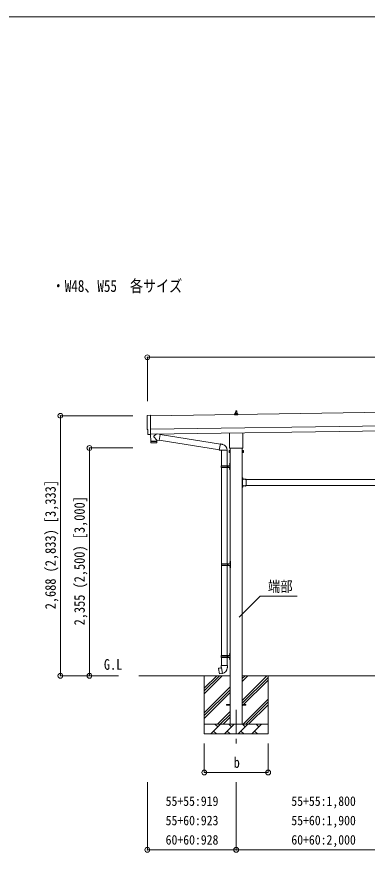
# Model space of a CAD drawing. Units: millimetres, scale not verified. Extents: x -13976 to 14131, y -9754 to 9646.
# Drawn here: x -2626 to 998, y 1009 to 9646 of the extents above; entities that cross this region are included whole.
import ezdxf
from ezdxf.enums import TextEntityAlignment as Align

# ---------------------------------------------------------------- set-up
doc = ezdxf.new("R2010")
doc.units = ezdxf.units.MM
doc.header["$LTSCALE"] = 50
doc.header["$PDMODE"] = 32
doc.header["$PDSIZE"] = 50
doc.linetypes.add('CHAIN1', pattern=[8, 5, -1, 1, -1])
doc.linetypes.add('USER8', pattern=[4, 3, -1])
for name, color, linetype, lineweight in [('0-1_壁線', 7, 'Continuous', 9), ('0-2_建具', 4, 'Continuous', 9), ('0-4_設備', 4, 'Continuous', 9), ('0-5_仕上げ', 5, 'Continuous', 5), ('0-6_手摺', 6, 'Continuous', 9), ('0-7_ハッチ', 6, 'Continuous', 9), ('0-D_記号', 7, 'Continuous', 9), ('F-0_ﾚｲﾔ240', 7, 'Continuous', 9)]:
    doc.layers.add(name, color=color, linetype=linetype, lineweight=lineweight)
doc.styles.add('ＭＳ ゴシック', font='')
doc.styles.get('ＭＳ ゴシック').set_extended_font_data('MS Gothic')

msp = doc.modelspace()

# ---------------------------------------------------------------- linework, layer by layer
at = {"layer": '0-1_壁線'}
for p, q in [((-419.3, 2832.9), (-1363.46, 2832.9)), ((-686.8, 2832.9), (-686.8, 2232.9)), ((-686.8, 2647.85), (-501.75, 2832.9)), ((-686.8, 2676.14), (-530.04, 2832.9)), ((-686.8, 2704.42), (-558.32, 2832.9)), ((1380.7, 2832.9), (-294.3, 2832.9)), ((-294.3, 2577.8), (-39.2, 2832.9)), ((-294.3, 2775.79), (-237.19, 2832.9)), ((-294.3, 2804.08), (-265.48, 2832.9)), ((-294.3, 2549.52), (-26.8, 2817.02)), ((-294.3, 2521.24), (-26.8, 2788.74)), ((-26.8, 2832.9), (-26.8, 2232.9)), ((-686.8, 2449.86), (-419.3, 2717.36)), ((-686.8, 2421.58), (-419.3, 2689.08)), ((-686.8, 2393.29), (-419.3, 2660.79)), ((-284.65, 2332.9), (-26.8, 2590.75)), ((-256.36, 2332.9), (-26.8, 2562.46)), ((-228.08, 2332.9), (-26.8, 2534.18)), ((-549.2, 2332.9), (-419.3, 2462.8)), ((-520.92, 2332.9), (-419.3, 2434.52)), ((-686.8, 2332.9), (-26.8, 2332.9)), ((-618.94, 2232.9), (-518.94, 2332.9)), ((-547.49, 2304.35), (-576.04, 2332.9)), ((-492.64, 2332.9), (-419.3, 2406.24)), ((-477.51, 2232.9), (-377.51, 2332.9)), ((-406.07, 2304.35), (-434.62, 2332.9)), ((-336.09, 2232.9), (-236.09, 2332.9)), ((-264.65, 2304.35), (-293.2, 2332.9)), ((-194.67, 2232.9), (-94.67, 2332.9)), ((-123.22, 2304.35), (-151.78, 2332.9)), ((-30.09, 2332.9), (-26.8, 2336.19)), ((-590.38, 2261.46), (-561.83, 2232.9)), ((-448.96, 2261.46), (-420.41, 2232.9)), ((-307.54, 2261.46), (-278.99, 2232.9)), ((-166.12, 2261.46), (-137.56, 2232.9)), ((-26.8, 2232.9), (-686.8, 2232.9))]:
    msp.add_line(p, q, dxfattribs=at)
at = {"layer": '0-2_建具', "color": 7, "linetype": 'CHAIN1'}
msp.add_line((-356.8, 2482.9), (-356.8, 2133.9), dxfattribs=at)
at = {"layer": '0-4_設備'}
for p, q in [((4120.64, 5598.28), (-1244.31, 5521.64)), ((-375.05, 5531.67), (-375.05, 5539.38)), ((-338.55, 5531.67), (-375.05, 5531.67)), ((-374.67, 5540.17), (-338.94, 5540.17)), ((-374.29, 5540.35), (-367.57, 5541.98)), ((-367.19, 5542.17), (-346.42, 5542.17)), ((-366.8, 5542.95), (-366.8, 5547.17)), ((-365.8, 5547.17), (-347.8, 5547.17)), ((-362.8, 5547.17), (-362.08, 5570.69)), ((-361.08, 5571.67), (-352.53, 5571.67)), ((-351.53, 5570.69), (-350.8, 5547.17)), ((-346.8, 5542.95), (-346.8, 5547.17)), ((-339.32, 5540.35), (-346.04, 5541.98)), ((-338.55, 5531.67), (-338.55, 5539.38)), ((-1242.31, 5381.65), (4122.64, 5458.3)), ((-1241.6, 5331.66), (4123.35, 5408.3)), ((-1261.18, 5327.61), (-1268.1, 5327.87)), ((-1241.56, 5328.89), (-1241.55, 5327.89)), ((-425.1, 5197.68), (-425.1, 5343.32)), ((-288.5, 5345.27), (-288.5, 5197.68)), ((-426.8, 5188.9), (-426.8, 5194.4)), ((-288.87, 5185.4), (-424.74, 5185.4)), ((-419.3, 5185.4), (-419.3, 2332.9)), ((-294.3, 2332.9), (-294.3, 5185.4)), ((-286.8, 5194.4), (-286.8, 5188.9)), ((-430.8, 5159.4), (-430.04, 5160.72)), ((-430.8, 5159.4), (-430.8, 5142.4)), ((-430.8, 5142.4), (-430.04, 5141.09)), ((-423.8, 5155.81), (-430.04, 5155.81)), ((-423.8, 5146), (-430.04, 5146)), ((-423.8, 5141.09), (-430.04, 5141.09)), ((-421.3, 5141.7), (-423.8, 5141.7)), ((-292.3, 5141.7), (-289.8, 5141.7)), ((-289.8, 5155.81), (-283.56, 5155.81)), ((-289.8, 5146), (-283.56, 5146)), ((-289.8, 5141.09), (-283.56, 5141.09)), ((-282.8, 5159.4), (-283.56, 5160.72)), ((-282.8, 5142.4), (-283.56, 5141.09)), ((-282.8, 5159.4), (-282.8, 5142.4)), ((-292.3, 4883.9), (-294.3, 4883.9)), ((-294.3, 4883.9), (-294.3, 4863.9)), ((-294.3, 4876.9), (-292.3, 4876.9)), ((-294.3, 4870.9), (-292.3, 4870.9)), ((-292.3, 4883.9), (-292.3, 4863.9)), ((-291.79, 4879.8), (-292.3, 4879.8)), ((-292.3, 4879.8), (-292.3, 4868)), ((-252.3, 4863.9), (-292.3, 4863.9)), ((-292.3, 4859.9), (-292.3, 4801.9)), ((-255.4, 4863.9), (-267.2, 4863.9)), ((-255.4, 4864.41), (-255.4, 4863.9)), ((-252.3, 4863.9), (-252.3, 4797.9)), ((-252.3, 4860.9), (1338.7, 4860.9)), ((-294.3, 4797.9), (-294.3, 4777.9)), ((-294.3, 4790.9), (-292.3, 4790.9)), ((-294.3, 4784.9), (-292.3, 4784.9)), ((-292.3, 4777.9), (-294.3, 4777.9)), ((-288.3, 4800.9), (-293.8, 4800.9)), ((-292.3, 4799.9), (-288.3, 4799.9)), ((-292.3, 4797.9), (-292.3, 4777.9)), ((-252.3, 4797.9), (-292.3, 4797.9)), ((-291.79, 4793.8), (-292.3, 4793.8)), ((-292.3, 4793.8), (-292.3, 4782)), ((-255.4, 4797.9), (-267.2, 4797.9)), ((-255.4, 4797.39), (-255.4, 4797.9)), ((-252.3, 4800.9), (1338.7, 4800.9)), ((-456.8, 2537.4), (-419.3, 2537.4)), ((-456.8, 2528.4), (-456.8, 2537.4)), ((-456.8, 2528.4), (-419.3, 2528.4)), ((-294.3, 2537.4), (-256.8, 2537.4)), ((-294.3, 2528.4), (-256.8, 2528.4)), ((-256.8, 2528.4), (-256.8, 2537.4))]:
    msp.add_line(p, q, dxfattribs=at)
for points in [[(-1275.93, 5524.62), (-1244.39, 5526.73), (-1241.56, 5328.89)], [(-1270.98, 5330.82), (-1271.65, 5377.85), (-1272.25, 5377.84)], [(-1260.44, 5327.89), (-1259.78, 5328.53), (-1241.55, 5327.89)], [(-423.8, 5141.09), (-423.8, 5160.72), (-430.04, 5160.72)], [(-423.8, 5141.7), (-423.8, 5160.1), (-421.3, 5160.1)], [(-289.8, 5141.7), (-289.8, 5160.1), (-292.3, 5160.1)], [(-289.8, 5141.09), (-289.8, 5160.72), (-283.56, 5160.72)], [(-288.3, 4860.9), (-293.8, 4860.9), (-293.8, 4800.9)], [(-291.79, 4879.8), (-291.79, 4868), (-292.3, 4868)], [(-292.3, 4859.9), (-288.3, 4859.9), (-288.3, 4861.9), (-292.3, 4861.9)], [(-255.4, 4864.41), (-267.2, 4864.41), (-267.2, 4863.9)], [(-292.3, 4801.9), (-288.3, 4801.9), (-288.3, 4799.9)], [(-291.79, 4793.8), (-291.79, 4782), (-292.3, 4782)], [(-255.4, 4797.39), (-267.2, 4797.39), (-267.2, 4797.9)]]:
    msp.add_lwpolyline(points, dxfattribs=at)
for points in [[(-421.3, 5140.4), (-421.3, 5161.4), (-419.3, 5161.4), (-419.3, 5140.4)], [(-292.3, 5140.4), (-292.3, 5161.4), (-294.3, 5161.4), (-294.3, 5140.4)]]:
    msp.add_lwpolyline(points, close=True, dxfattribs=at)
at = {"layer": '0-4_設備', "linetype": 'USER8'}
for points in [[(-289.69, 4876.4), (-292.47, 4875.05), (-293.08, 4873.9)], [(-289.69, 4871.4), (-292.47, 4872.76), (-293.08, 4873.9)], [(-263.8, 4866.51), (-262.45, 4863.74), (-261.3, 4863.13)], [(-258.8, 4866.51), (-260.16, 4863.74), (-261.3, 4863.13)], [(-289.69, 4790.4), (-292.47, 4789.05), (-293.08, 4787.9)], [(-289.69, 4785.4), (-292.47, 4786.76), (-293.08, 4787.9)], [(-263.8, 4795.29), (-262.45, 4798.07), (-261.3, 4798.68)], [(-258.8, 4795.29), (-260.16, 4798.07), (-261.3, 4798.68)]]:
    msp.add_lwpolyline(points, dxfattribs=at)
at = {"layer": '0-4_設備'}
for centre, radius, start, end in [((-374.05, 5539.38), 1, 103.62699, 180), ((-367.8, 5542.95), 1, 283.62699, 0), ((-362.72, 5546.53), 4.13, 90, 171.17633), ((-365.8, 5546.17), 1, 90, 180), ((-361.08, 5570.67), 1, 90, 178.60509), ((-353.47, 5547.17), 4.83, 133.60282, 180), ((-360.14, 5547.17), 4.83, 0, 46.39718), ((-352.53, 5570.67), 1, 1.39491, 90), ((-350.89, 5546.53), 4.13, 8.82367, 90), ((-347.8, 5546.17), 1, 0, 90), ((-345.8, 5542.95), 1, 180, 256.37301), ((-339.55, 5539.38), 1, 0, 76.37301), ((-422.8, 5194.4), 4, 125.09963, 180), ((-422.8, 5188.9), 4, 180, 194.47751), ((-422.8, 5188.9), 4, 194.47751, 241.04498), ((-290.8, 5188.9), 4, 298.95502, 345.52249), ((-290.8, 5194.4), 4, 0, 54.90037), ((-290.8, 5188.9), 4, 345.52249, 0), ((-426.46, 5158.26), 4.34, 145.61575, 214.38425), ((-426.46, 5143.54), 4.34, 145.61575, 214.38425), ((-414.56, 5150.9), 16.24, 162.41205, 197.58795), ((-287.15, 5158.26), 4.34, 325.61575, 34.38425), ((-299.04, 5150.9), 16.24, 342.41205, 17.58795), ((-287.15, 5143.54), 4.34, 325.61575, 34.38425), ((-292.3, 4863.9), 2, 180, 270), ((-297.54, 4873.9), 8.23, 314.2189, 45.7811), ((-261.3, 4858.67), 8.23, 44.2189, 135.7811), ((-292.3, 4797.9), 2, 90, 180), ((-297.54, 4787.9), 8.23, 314.2189, 45.7811), ((-261.3, 4803.14), 8.23, 224.2189, 315.7811)]:
    msp.add_arc(centre, radius, start, end, dxfattribs=at)
for centre, major_axis, ratio, start_param, end_param in [((-1275.73, 5521.63), (-3, -0.04), 0.99863, 4.7647489, 6.2979817), ((-6040.1, 5383.14), (4762.89, 68.04), 0.99863, 6.2686928, 6.2979817), ((-1272.32, 5382.24), (-4.41, -0.06), 0.99863, 6.2686928, 7.8539816), ((-1267.98, 5330.87), (-2.15, -2.1), 0.9974, 5.5252311, 7.0411395), ((-1261.14, 5328.61), (-0.717, -0.7), 0.9974, 0.7579542, 1.5707963)]:
    msp.add_ellipse(centre, major_axis=major_axis, ratio=ratio, start_param=start_param, end_param=end_param, dxfattribs=at)
at = {"layer": '0-5_仕上げ', "color": 7, "lineweight": 9}
for p, q in [((-1177.11, 5269.59), (-1207.98, 5302.7)), ((-1180.15, 5332.54), (-1207.8, 5310.03)), ((-1177.11, 5269.59), (-1152.7, 5265.64)), ((-1177.11, 5269.59), (-1176.94, 5257.58)), ((-1142.53, 5328.53), (-1168.37, 5332.71)), ((-1142.53, 5328.53), (-1152.7, 5265.64)), ((-1142.83, 5326.7), (-520.67, 5227.65)), ((-1240.91, 5255.66), (-1240.5, 5242.61)), ((-1179.92, 5240.53), (-1237.46, 5239.71)), ((-1236.43, 5256.73), (-1236.4, 5255.73)), ((-1181.43, 5257.51), (-1181.44, 5256.51)), ((-1152.4, 5267.47), (-531.09, 5168.55)), ((-531.41, 5166.73), (-525.88, 5198.1)), ((-520.35, 5229.46), (-525.88, 5198.1)), ((-520.35, 5229.46), (-519.21, 5231.45)), ((-519.21, 5231.45), (-515.65, 5230.82)), ((-515.65, 5230.82), (-515.23, 5228.47)), ((-500.72, 5225.65), (-499.03, 5224.02)), ((-499.03, 5224.02), (-496.92, 5223.57)), ((-531.41, 5166.73), (-531.02, 5164.48)), ((-531.41, 5166.73), (-526.26, 5165.92)), ((-531.02, 5164.48), (-527.45, 5163.85)), ((-527.45, 5163.85), (-526.26, 5165.92)), ((-526.26, 5165.92), (-511.66, 5163.6)), ((-511.66, 5163.6), (-509.45, 5164.59)), ((-449.15, 5164.19), (-510.34, 5164.19)), ((-509.3, 5164.19), (-509.3, 5004.9)), ((-449.3, 5164.19), (-449.3, 5004.9)), ((-425.61, 5022.04), (-423.56, 5021.05)), ((-424.34, 5024.05), (-423.7, 5024.05)), ((-424.34, 5024.05), (-424.34, 5015.75)), ((-424.34, 5015.75), (-423.7, 5015.75)), ((-423.7, 5024.05), (-423.7, 5015.75)), ((-423.7, 5024.05), (-423.3, 5023.65)), ((-423.7, 5015.75), (-423.3, 5016.15)), ((-423.56, 5021.05), (-422.95, 5019.9)), ((-423.3, 5027.9), (-420.3, 5029.4)), ((-423.3, 5027.9), (-423.3, 4995.9)), ((-423.3, 5023.65), (-423.3, 5016.15)), ((-420.3, 5029.4), (-420.3, 4995.9)), ((-420.3, 5029.4), (-419.3, 5029.4)), ((-419.3, 5029.4), (-419.3, 4995.9)), ((-512.3, 5002.9), (-461.97, 5002.9)), ((-512.3, 4988.9), (-461.97, 4988.9)), ((-511.3, 5004.9), (-425.3, 5004.9)), ((-511.3, 5004.9), (-511.3, 5002.9)), ((-511.3, 4986.9), (-511.3, 4988.9)), ((-511.3, 4986.9), (-425.3, 4986.9)), ((-509.3, 4986.9), (-509.3, 3991.9)), ((-452.3, 5004.9), (-452.3, 5000.4)), ((-452.3, 5000.4), (-450.3, 5000.4)), ((-452.3, 4986.9), (-452.3, 4991.4)), ((-452.3, 4991.4), (-450.3, 4991.4)), ((-450.3, 5000.4), (-450.3, 4995.9)), ((-450.3, 4991.4), (-450.3, 4995.9)), ((-449.3, 4986.9), (-449.3, 3991.9)), ((-444.3, 5004.9), (-444.3, 4995.9)), ((-444.3, 5000.4), (-441.3, 5000.4)), ((-444.3, 4986.9), (-444.3, 4995.9)), ((-444.3, 4991.4), (-441.3, 4991.4)), ((-441.3, 5000.4), (-441.3, 4995.9)), ((-441.3, 4991.4), (-441.3, 4995.9)), ((-425.61, 4974.04), (-423.56, 4973.05)), ((-424.34, 4976.05), (-423.7, 4976.05)), ((-424.34, 4976.05), (-424.34, 4967.75)), ((-424.34, 4967.75), (-423.7, 4967.75)), ((-423.7, 4976.05), (-423.7, 4967.75)), ((-423.7, 4976.05), (-423.3, 4975.65)), ((-423.7, 4967.75), (-423.3, 4968.15)), ((-423.56, 4973.05), (-422.95, 4971.9)), ((-423.3, 4963.9), (-423.3, 4995.9)), ((-423.3, 4975.65), (-423.3, 4968.15)), ((-423.3, 4963.9), (-420.3, 4962.4)), ((-420.3, 4962.4), (-420.3, 4995.9)), ((-420.3, 4962.4), (-419.3, 4962.4)), ((-419.3, 4962.4), (-419.3, 4995.9)), ((-509.8, 3989.9), (-459.47, 3989.9)), ((-509.8, 3975.9), (-459.47, 3975.9)), ((-509.3, 3973.91), (-509.3, 3041.9)), ((-508.8, 3991.9), (-422.8, 3991.9)), ((-508.8, 3991.9), (-508.8, 3989.9)), ((-508.8, 3973.9), (-508.8, 3975.9)), ((-508.8, 3973.9), (-422.8, 3973.9)), ((-449.8, 3991.9), (-449.8, 3987.4)), ((-449.8, 3987.4), (-447.8, 3987.4)), ((-449.8, 3973.9), (-449.8, 3978.4)), ((-449.8, 3978.4), (-447.8, 3978.4)), ((-449.3, 3973.91), (-449.3, 3041.9)), ((-447.8, 3987.4), (-447.8, 3982.9)), ((-447.8, 3978.4), (-447.8, 3982.9)), ((-441.8, 3991.9), (-441.8, 3982.9)), ((-441.8, 3987.4), (-438.8, 3987.4)), ((-441.8, 3973.9), (-441.8, 3982.9)), ((-441.8, 3978.4), (-438.8, 3978.4)), ((-438.8, 3987.4), (-438.8, 3982.9)), ((-438.8, 3978.4), (-438.8, 3982.9)), ((-423.11, 4009.05), (-421.06, 4008.05)), ((-421.84, 4011.05), (-421.2, 4011.05)), ((-421.84, 4011.05), (-421.84, 4002.75)), ((-421.84, 4002.75), (-421.2, 4002.75)), ((-421.2, 4011.05), (-421.2, 4002.75)), ((-421.2, 4011.05), (-420.8, 4010.65)), ((-421.2, 4002.75), (-420.8, 4003.15)), ((-421.06, 4008.05), (-420.45, 4006.9)), ((-420.8, 4014.9), (-417.8, 4016.4)), ((-420.8, 4014.9), (-420.8, 3982.9)), ((-420.8, 4010.65), (-420.8, 4003.15)), ((-420.8, 3950.9), (-420.8, 3982.9)), ((-417.8, 4016.4), (-417.8, 3982.9)), ((-417.8, 4016.4), (-416.8, 4016.4)), ((-417.8, 3949.4), (-417.8, 3982.9)), ((-416.8, 4016.4), (-416.8, 3982.9)), ((-416.8, 3949.4), (-416.8, 3982.9)), ((-423.11, 3961.05), (-421.06, 3960.05)), ((-421.84, 3963.05), (-421.2, 3963.05)), ((-421.84, 3963.05), (-421.84, 3954.75)), ((-421.84, 3954.75), (-421.2, 3954.75)), ((-421.2, 3963.05), (-421.2, 3954.75)), ((-421.2, 3963.05), (-420.8, 3962.65)), ((-421.2, 3954.75), (-420.8, 3955.15)), ((-421.06, 3960.05), (-420.45, 3958.9)), ((-420.8, 3962.65), (-420.8, 3955.15)), ((-420.8, 3950.9), (-417.8, 3949.4)), ((-417.8, 3949.4), (-416.8, 3949.4)), ((-512.3, 3039.9), (-461.97, 3039.9)), ((-512.3, 3025.9), (-461.97, 3025.9)), ((-511.3, 3041.9), (-425.3, 3041.9)), ((-511.3, 3041.9), (-511.3, 3039.9)), ((-511.3, 3023.9), (-511.3, 3025.9)), ((-511.3, 3023.9), (-425.3, 3023.9)), ((-509.3, 3023.9), (-509.3, 2938.98)), ((-452.3, 3041.9), (-452.3, 3037.4)), ((-452.3, 3037.4), (-450.3, 3037.4)), ((-452.3, 3023.9), (-452.3, 3028.4)), ((-452.3, 3028.4), (-450.3, 3028.4)), ((-450.3, 3037.4), (-450.3, 3032.9)), ((-450.3, 3028.4), (-450.3, 3032.9)), ((-449.3, 3023.9), (-449.3, 2938.98)), ((-444.3, 3041.9), (-444.3, 3032.9)), ((-444.3, 3037.4), (-441.3, 3037.4)), ((-444.3, 3023.9), (-444.3, 3032.9)), ((-444.3, 3028.4), (-441.3, 3028.4)), ((-441.3, 3037.4), (-441.3, 3032.9)), ((-441.3, 3028.4), (-441.3, 3032.9)), ((-425.61, 3059.05), (-423.56, 3058.05)), ((-424.34, 3061.05), (-423.7, 3061.05)), ((-424.34, 3061.05), (-424.34, 3052.75)), ((-424.34, 3052.75), (-423.7, 3052.75)), ((-423.7, 3061.05), (-423.7, 3052.75)), ((-423.7, 3061.05), (-423.3, 3060.65)), ((-423.7, 3052.75), (-423.3, 3053.15)), ((-423.56, 3058.05), (-422.95, 3056.9)), ((-423.3, 3064.9), (-420.3, 3066.4)), ((-423.3, 3064.9), (-423.3, 3032.9)), ((-423.3, 3060.65), (-423.3, 3053.15)), ((-423.3, 3000.9), (-423.3, 3032.9)), ((-420.3, 3066.4), (-420.3, 3032.9)), ((-420.3, 3066.4), (-419.3, 3066.4)), ((-420.3, 2999.4), (-420.3, 3032.9)), ((-419.3, 3066.4), (-419.3, 3032.9)), ((-419.3, 2999.4), (-419.3, 3032.9)), ((-511.15, 2938.98), (-513.3, 2938.19)), ((-513.3, 2938.19), (-513.3, 2934.58)), ((-511.15, 2938.98), (-479.3, 2938.98)), ((-511.15, 2938.98), (-511.06, 2933.76)), ((-447.45, 2938.98), (-479.3, 2938.98)), ((-447.45, 2938.98), (-445.3, 2938.19)), ((-445.3, 2938.19), (-445.3, 2934.58)), ((-425.61, 3011.05), (-423.56, 3010.05)), ((-424.34, 3013.05), (-423.7, 3013.05)), ((-424.34, 3013.05), (-424.34, 3004.75)), ((-424.34, 3004.75), (-423.7, 3004.75)), ((-423.7, 3013.05), (-423.7, 3004.75)), ((-423.7, 3013.05), (-423.3, 3012.65)), ((-423.7, 3004.75), (-423.3, 3005.15)), ((-423.56, 3010.05), (-422.95, 3008.9)), ((-423.3, 3012.65), (-423.3, 3005.15)), ((-423.3, 3000.9), (-420.3, 2999.4)), ((-420.3, 2999.4), (-419.3, 2999.4)), ((-537.76, 2910.52), (-538.57, 2909.35)), ((-538.57, 2909.35), (-528.95, 2854.8)), ((-509.89, 2915.77), (-537.76, 2910.52)), ((-525.02, 2913.13), (-525.23, 2912.89)), ((-514.93, 2855.88), (-515.21, 2856.04)), ((-513.3, 2934.58), (-511.06, 2933.76)), ((-511.06, 2933.76), (-510.8, 2918.98)), ((-510.8, 2918.98), (-509.45, 2916.98)), ((-499.54, 2858.48), (-509.67, 2915.95)), ((-509.65, 2916.77), (-509.65, 2916.07)), ((-509.45, 2916.98), (-509.49, 2916.97)), ((-499.24, 2857.72), (-499.48, 2858.38)), ((-449.11, 2917.03), (-449.19, 2914.87)), ((-447.8, 2918.98), (-449.11, 2917.03)), ((-445.3, 2934.58), (-447.54, 2933.76))]:
    msp.add_line(p, q, dxfattribs=at)
for points in [[(-1241.95, 5327.9), (-1240.93, 5256.66), (-1176.94, 5257.58)], [(-1176.96, 5243.52), (-1176.92, 5256.58), (-1240.91, 5255.66)], [(-520.35, 5229.46), (-515.23, 5228.47), (-500.72, 5225.65)], [(-425.61, 5017.75), (-423.56, 5018.75), (-422.95, 5019.9)], [(-425.61, 4969.75), (-423.56, 4970.75), (-422.95, 4971.9)], [(-423.11, 4004.76), (-421.06, 4005.75), (-420.45, 4006.9)], [(-423.11, 3956.76), (-421.06, 3957.75), (-420.45, 3958.9)], [(-425.61, 3054.76), (-423.56, 3055.75), (-422.95, 3056.9)], [(-447.45, 2938.98), (-447.54, 2933.76), (-447.8, 2918.98)], [(-425.61, 3006.76), (-423.56, 3007.75), (-422.95, 3008.9)], [(-499.81, 2858.57), (-527.79, 2853.97), (-528.95, 2854.8)], [(-522.78, 2913.35), (-523.06, 2913.5), (-525.02, 2913.13)], [(-512.74, 2856.45), (-512.95, 2856.21), (-514.93, 2855.88)]]:
    msp.add_lwpolyline(points, dxfattribs=at)
for centre, radius, start, end in [((-1204.49, 5306.28), 5, 131.47396, 225.79244), ((-1237.5, 5242.71), 3, 181.81845, 270.86677), ((-1179.96, 5243.53), 3, 270.81845, 359.81845), ((-509.45, 5164.59), 60.3, 359.62495, 78), ((-420.01, 5019.9), 6, 136.21765, 223.78235), ((-463.55, 4995.9), 49.25, 171.82876, 180.00002), ((-463.55, 4995.9), 49.25, 180.00002, 188.17127), ((-461.97, 5004.9), 2, 270, 359.99998), ((-461.97, 4986.9), 2, 0.00005, 90.00004), ((-420.01, 4971.9), 6, 136.21765, 223.78235), ((-425.3, 5006.9), 2, 270, 359.99998), ((-425.3, 4984.9), 2, 0.00005, 90.00004), ((-461.05, 3982.9), 49.25, 171.82876, 180.00002), ((-461.05, 3982.9), 49.25, 180.00002, 188.17127), ((-459.47, 3991.9), 2, 270, 359.99998), ((-459.47, 3973.9), 2, 0.00005, 90.00004), ((-417.51, 4006.9), 6, 136.21765, 223.78235), ((-422.8, 3993.9), 2, 270, 359.99998), ((-422.8, 3971.9), 2, 0.00005, 90.00004), ((-417.51, 3958.9), 6, 136.21765, 223.78235), ((-463.55, 3032.9), 49.25, 171.82876, 180.00002), ((-463.55, 3032.9), 49.25, 180.00002, 188.17127), ((-461.97, 3041.9), 2, 270, 359.99998), ((-461.97, 3023.9), 2, 0.00005, 90.00004), ((-420.01, 3056.9), 6, 136.21765, 223.78235), ((-425.3, 3043.9), 2, 270, 359.99998), ((-425.3, 3021.9), 2, 0.00005, 90.00004), ((-420.01, 3008.9), 6, 136.21765, 223.78235), ((-509.95, 2916.07), 0.3, 280.66842, 0), ((-509.45, 2916.77), 0.2, 100, 180), ((-499.76, 2858.28), 0.3, 20, 99.33158), ((-499.05, 2857.78), 0.2, 200, 279.96938), ((-509.45, 2916.98), 60.3, 279.96938, 358)]:
    msp.add_arc(centre, radius, start, end, dxfattribs=at)
at = {"layer": '0-6_手摺'}
for p, q in [((-1275.33, 6125.84), (9563.67, 6125.84)), ((-1275.33, 6125.84), (-1275.33, 5671.21)), ((-2174.13, 5520.9), (-1424.13, 5520.9)), ((-2174.13, 5520.9), (-2174.13, 2832.9)), ((-1874.13, 5187.9), (-1874.13, 2832.9)), ((-1874.13, 5187.9), (-1424.13, 5187.9)), ((-2174.13, 2832.9), (-1574.13, 2832.9)), ((-1874.13, 2832.9), (-1574.13, 2832.9)), ((-686.73, 1833.9), (-686.73, 2133.9)), ((-1275.33, 1033.9), (-1275.33, 1733.9)), ((-356.8, 1033.9), (-356.8, 1733.9))]:
    msp.add_line(p, q, dxfattribs=at)
for points in [[(-686.73, 1833.9), (-26.73, 1833.9), (-26.73, 2133.9)], [(-1275.33, 1033.9), (-356.8, 1033.9), (1443.2, 1033.9), (3243.2, 1033.9), (5043.2, 1033.9), (6843.2, 1033.9), (8643.2, 1033.9), (9563.6, 1033.9)]]:
    msp.add_lwpolyline(points, dxfattribs=at)
for p in [(-1275.33, 6125.84), (-2174.13, 5520.9), (-1874.13, 5187.9), (-2174.13, 2832.9), (-1874.13, 2832.9), (-686.73, 1833.9), (-26.73, 1833.9), (-1275.33, 1033.9), (-356.8, 1033.9)]:
    msp.add_point(p, dxfattribs=at)
at = {"layer": '0-7_ハッチ'}
for p, q in [((-109.17, 3654.98), (-325.17, 3438.97)), ((272.15, 3654.98), (-109.17, 3654.98))]:
    msp.add_line(p, q, dxfattribs=at)
at = {"layer": 'F-0_ﾚｲﾔ240', "color": 5, "lineweight": 5}
msp.add_line((-13975.76, 9645.57), (13424.24, 9645.57), dxfattribs=at)

# ---------------------------------------------------------------- texts
at = {"layer": '0-4_設備', "color": 7, "style": 'ＭＳ ゴシック', "width": 0.85}
msp.add_text('G.L', height=110, dxfattribs=at).set_placement((-1724.32, 2862.35), align=Align.BOTTOM_LEFT)
at = {"layer": '0-6_手摺', "color": 7, "style": 'ＭＳ ゴシック', "width": 0.85}
for s, p in [('2,688 (2,833) [3,333]', (-2189.13, 3520.65)), ('2,355 (2,500) [3,000]', (-1889.13, 3354.15))]:
    msp.add_text(s, height=110, rotation=90, dxfattribs=at).set_placement(p, align=Align.BOTTOM_LEFT)
at = {"layer": '0-6_手摺', "color": 7, "style": 'ＭＳ ゴシック'}
for s, height, width, p in [('b', 110, 0.85, (-382.98, 1848.9)), ('55+55:919', 98.97, 0.9, (-1086.06, 1458.8)), ('55+55:1,800', 98.97, 0.9, (213.2, 1458.8)), ('55+60:923', 98.97, 0.9, (-1086.06, 1258.8)), ('55+60:1,900', 98.97, 0.9, (213.2, 1258.8)), ('60+60:928', 98.97, 0.9, (-1086.06, 1058.8)), ('60+60:2,000', 98.97, 0.9, (213.2, 1058.8))]:
    msp.add_text(s, height=height, dxfattribs=dict(at, width=width)).set_placement(p, align=Align.BOTTOM_LEFT)
at = {"layer": '0-7_ハッチ', "color": 7, "style": 'ＭＳ ゴシック', "width": 0.85}
msp.add_text('端部', height=110, dxfattribs=at).set_placement((-28.91, 3668.67), align=Align.BOTTOM_LEFT)
at = {"layer": '0-D_記号', "style": 'ＭＳ ゴシック', "width": 0.8}
msp.add_text('・W48、W55\u3000各サイズ', height=123.7, dxfattribs=at).set_placement((-2263.57, 6763.92), align=Align.BOTTOM_LEFT)

doc.saveas('drawing.dxf')
